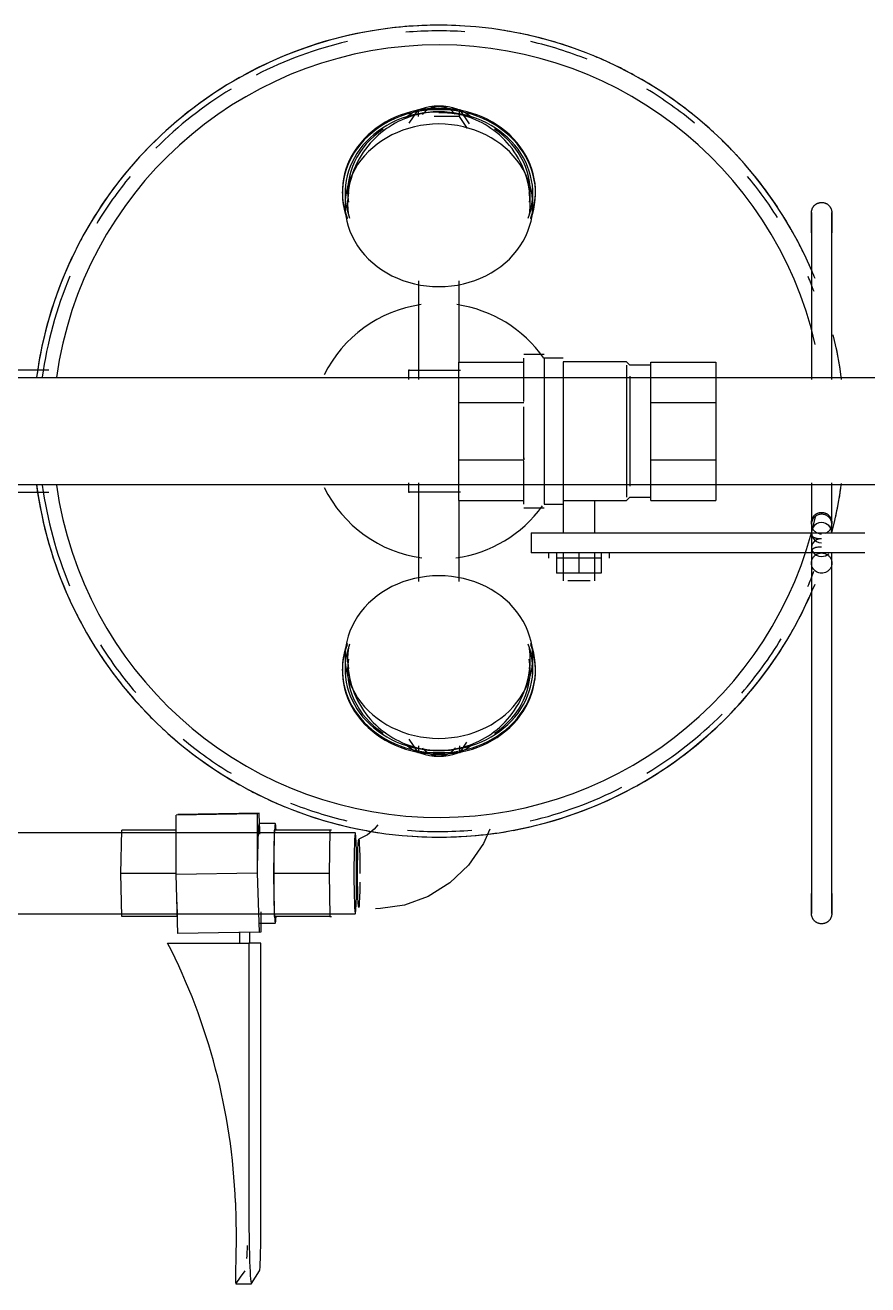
# Model space of a CAD drawing. Extents: x 15208 to 50586, y -518 to 56414.
# Drawn here: x 40045.3 to 40308.9, y 44616.9 to 45010.9 of the extents above; entities that cross this region are included whole.
import ezdxf

# ---------------------------------------------------------------- set-up
doc = ezdxf.new("R2010")
doc.units = 0
doc.layers.add('A-Furniture', color=252, linetype='CONTINUOUS')

msp = doc.modelspace()

# ---------------------------------------------------------------- linework, layer by layer
at = {"layer": 'A-Furniture'}
for p, q in [((40165.51, 44980.2), (40168.35, 44984.46)), ((40168.35, 44984.46), (40181.19, 44984.46)), ((40168.35, 44982.32), (40168.35, 44984.46)), ((40181.19, 44984.46), (40184.18, 44979.98)), ((40181.19, 44982.32), (40181.19, 44984.46)), ((40181.19, 44982.32), (40173.26, 44982.32)), ((40183.66, 44978.61), (40181.19, 44982.32)), ((40144.55, 44958.75), (40144.55, 44958.36)), ((40145.4, 44958.36), (40145.4, 44954.54)), ((40204.14, 44954.54), (40204.14, 44958.36)), ((40204.99, 44958.36), (40204.99, 44958.75)), ((40291.32, 44951.41), (40291.32, 44900.01)), ((40297.67, 44900.01), (40297.67, 44951.41)), ((40291.32, 44945.91), (40291.32, 44900.01)), ((40297.67, 44900.01), (40297.67, 44945.91)), ((40168.42, 44930.9), (40168.42, 44900.01)), ((40181.12, 44905.51), (40181.12, 44930.9)), ((40207.67, 44907.89), (40201.32, 44907.89)), ((40181, 44892.84), (40181, 44905.51)), ((40181, 44905.51), (40201.32, 44905.51)), ((40201.32, 44893.21), (40201.32, 44906.71)), ((40213.64, 44906.74), (40207.67, 44906.74)), ((40207.67, 44906.71), (40207.67, 44883.88)), ((40213.64, 44905.62), (40213.64, 44883.88)), ((40233.45, 44905.6), (40213.64, 44905.6)), ((40234.53, 44904.52), (40233.45, 44905.6)), ((40233.45, 44904.54), (40233.45, 44883.88)), ((40241.07, 44904.52), (40234.53, 44904.52)), ((40241.07, 44892.84), (40241.07, 44905.51)), ((40241.07, 44905.51), (40261.39, 44905.51)), ((40261.39, 44905.51), (40261.39, 44892.84)), ((40052.76, 44902.93), (39975.31, 44902.93)), ((40548.32, 44900.58), (39975.91, 44900.58)), ((40165.24, 44902.96), (40165.24, 44900.01)), ((40165.57, 44902.96), (40165.24, 44902.96)), ((40165.24, 44902.96), (40181.5, 44902.96)), ((40234.53, 44901.08), (40234.53, 44883.88)), ((40181, 44874.92), (40181, 44892.84)), ((40181, 44892.84), (40201.32, 44892.84)), ((40241.07, 44874.92), (40241.07, 44892.84)), ((40241.07, 44892.84), (40261.39, 44892.84)), ((40261.39, 44892.84), (40261.39, 44874.92)), ((40201.32, 44883.88), (40201.32, 44891.55)), ((40201.32, 44875.2), (40201.32, 44883.88)), ((40207.67, 44883.88), (40207.67, 44861.05)), ((40213.64, 44883.88), (40213.64, 44862.14)), ((40233.45, 44883.88), (40233.45, 44863.23)), ((40234.53, 44883.88), (40234.53, 44866.68)), ((40181, 44862.25), (40181, 44874.92)), ((40181, 44874.92), (40201.32, 44874.92)), ((40201.32, 44875.58), (40201.32, 44874.92)), ((40201.32, 44861.05), (40201.32, 44874.56)), ((40241.07, 44862.25), (40241.07, 44874.92)), ((40241.07, 44874.92), (40261.39, 44874.92)), ((40261.39, 44874.92), (40261.39, 44862.25)), ((39975.31, 44864.83), (40052.76, 44864.83)), ((39975.91, 44867.18), (40548.32, 44867.18)), ((40165.24, 44867.75), (40165.24, 44864.85)), ((40181.5, 44864.85), (40165.24, 44864.85)), ((40165.24, 44864.85), (40165.57, 44864.85)), ((40168.42, 44867.75), (40168.42, 44836.86)), ((40291.32, 44867.75), (40291.32, 44847.48)), ((40291.32, 44867.75), (40291.32, 44739.31)), ((40297.67, 44852.13), (40297.67, 44867.75)), ((40297.67, 44852.13), (40297.67, 44867.75)), ((40181, 44862.25), (40201.32, 44862.25)), ((40181.12, 44836.86), (40181.12, 44862.25)), ((40207.67, 44861.02), (40213.64, 44861.02)), ((40213.64, 44862.25), (40213.64, 44852.13)), ((40213.64, 44862.17), (40233.45, 44862.17)), ((40215.09, 44862.25), (40218.58, 44862.25)), ((40218.58, 44862.25), (40222.08, 44862.25)), ((40223.53, 44852.13), (40223.53, 44862.25)), ((40233.45, 44862.17), (40234.53, 44863.24)), ((40234.53, 44863.24), (40241.07, 44863.24)), ((40241.07, 44862.25), (40261.39, 44862.25)), ((40201.32, 44859.88), (40207.67, 44859.88)), ((40291.32, 44854.82), (40291.32, 44852.13)), ((40297.67, 44852.13), (40297.67, 44854.82)), ((40203.62, 44852.13), (40285.56, 44852.13)), ((40203.62, 44852.13), (40203.62, 44845.78)), ((40285.56, 44852.13), (40288.41, 44852.13)), ((40288.41, 44852.13), (40294.54, 44852.13)), ((40291.34, 44852.13), (40294.54, 44852.13)), ((40294.54, 44852.13), (40308.01, 44852.13)), ((40294.54, 44852.13), (40294.54, 44852.13)), ((40308.01, 44852.13), (40308.01, 44852.13)), ((40285.56, 44845.78), (40203.62, 44845.78)), ((40209.06, 44845.78), (40209.06, 44844.2)), ((40211.6, 44845.78), (40211.6, 44839.43)), ((40213.64, 44845.78), (40213.64, 44837.02)), ((40218.58, 44845.78), (40218.58, 44839.43)), ((40223.53, 44837.02), (40223.53, 44845.78)), ((40225.57, 44845.78), (40225.57, 44839.43)), ((40228.11, 44844.2), (40228.11, 44845.78)), ((40288.41, 44845.78), (40285.56, 44845.78)), ((40294.54, 44845.78), (40288.41, 44845.78)), ((40294.54, 44845.78), (40291.34, 44845.78)), ((40308.01, 44845.78), (40294.54, 44845.78)), ((40294.54, 44845.78), (40294.54, 44845.78)), ((40297.67, 44739.31), (40297.67, 44845.78)), ((40308.01, 44845.78), (40308.01, 44845.78)), ((40218.58, 44844.2), (40211.85, 44844.2)), ((40225.32, 44844.2), (40218.58, 44844.2)), ((40291.32, 44842.61), (40291.32, 44733.81)), ((40297.67, 44733.81), (40297.67, 44842.61)), ((40218.58, 44839.43), (40211.6, 44839.43)), ((40218.58, 44837.02), (40215.09, 44837.02)), ((40225.57, 44839.43), (40218.58, 44839.43)), ((40222.08, 44837.02), (40218.58, 44837.02)), ((40145.4, 44813.22), (40145.4, 44809.4)), ((40204.14, 44809.4), (40204.14, 44813.22)), ((40144.55, 44809.4), (40144.55, 44809)), ((40204.99, 44809), (40204.99, 44809.4)), ((40168.35, 44783.29), (40165.51, 44787.56)), ((40168.35, 44785.44), (40168.35, 44783.29)), ((40183.4, 44786.62), (40181.19, 44783.29)), ((40181.19, 44785.44), (40181.19, 44783.29)), ((40181.19, 44783.29), (40168.35, 44783.29)), ((40117.9, 44764.23), (40092.52, 44763.81)), ((40092.52, 44745.18), (40092.52, 44763.81)), ((40118.52, 44764.4), (40093.13, 44763.99)), ((40118.52, 44764.4), (40117.9, 44764.23)), ((40117.9, 44764.23), (40117.9, 44745.59)), ((40118.74, 44757.83), (40118.52, 44764.4)), ((40148.61, 44758.26), (39996.24, 44758.26)), ((40075.28, 44745.56), (40075.54, 44759.05)), ((40092.52, 44759.05), (40075.54, 44759.05)), ((40123.59, 44761.14), (40118.53, 44761.14)), ((40123.08, 44745.56), (40123.33, 44759.05)), ((40140.69, 44759.05), (40123.33, 44759.05)), ((40140.69, 44759.05), (40140.43, 44745.56)), ((40141.2, 44759.05), (40140.69, 44759.05)), ((40075.54, 44732.07), (40075.28, 44745.56)), ((40092.52, 44745.56), (40075.28, 44745.56)), ((40117.9, 44745.59), (40092.52, 44745.18)), ((40093.13, 44726.71), (40092.52, 44745.18)), ((40117.9, 44745.59), (40118.52, 44727.13)), ((40123.33, 44732.07), (40123.08, 44745.56)), ((40140.43, 44745.56), (40123.08, 44745.56)), ((40140.43, 44745.56), (40140.69, 44732.07)), ((40092.8, 44736.59), (40092.89, 44732.07)), ((39996.24, 44732.86), (40148.61, 44732.86)), ((40092.89, 44732.07), (40075.54, 44732.07)), ((40119.13, 44727.3), (40119.13, 44733.49)), ((40140.69, 44732.07), (40123.33, 44732.07)), ((40140.69, 44732.07), (40141.2, 44732.07)), ((40118.52, 44727.13), (40093.13, 44726.71)), ((40112.39, 44727.03), (40112.39, 44723.77)), ((40115.57, 44723.77), (40115.57, 44727.08)), ((40118.52, 44727.13), (40119.13, 44727.3)), ((40118.53, 44729.97), (40123.59, 44729.97)), ((40089.9, 44723.77), (40115.29, 44723.77)), ((40119.07, 44723.77), (40115.29, 44723.77)), ((40115.29, 44723.77), (40115.29, 44642.58)), ((40119.07, 44633.86), (40119.07, 44723.77)), ((40116.17, 44617.22), (40118.67, 44621.18)), ((40111.28, 44617.18), (40116.13, 44617.18))]:
    msp.add_line(p, q, dxfattribs=at)
for points in [[(40291.45, 44934), (40289.67, 44937.98), (40287.42, 44942.53), (40284.98, 44946.99), (40282.37, 44951.34), (40279.59, 44955.59), (40276.64, 44959.73), (40273.52, 44963.74), (40270.25, 44967.62), (40266.82, 44971.38), (40263.25, 44974.99), (40259.54, 44978.45), (40255.69, 44981.77), (40251.71, 44984.92), (40247.61, 44987.92), (40243.39, 44990.75), (40239.06, 44993.41), (40234.63, 44995.89), (40230.1, 44998.2), (40225.49, 45000.32), (40220.79, 45002.25), (40216.02, 45004), (40211.18, 45005.55), (40206.29, 45006.91), (40201.34, 45008.07), (40196.36, 45009.03), (40191.33, 45009.8), (40186.28, 45010.36), (40181.22, 45010.72), (40176.14, 45010.88), (40171.06, 45010.83), (40165.99, 45010.58), (40160.93, 45010.13), (40155.89, 45009.47), (40150.88, 45008.62), (40145.91, 45007.56), (40140.99, 45006.31), (40136.12, 45004.86), (40131.32, 45003.22), (40126.58, 45001.38), (40121.92, 44999.36), (40117.34, 44997.16), (40112.86, 44994.77), (40108.47, 44992.21), (40104.2, 44989.47), (40100.03, 44986.56), (40095.98, 44983.49), (40092.06, 44980.26), (40088.28, 44976.88), (40084.63, 44973.34), (40081.12, 44969.67), (40077.77, 44965.85), (40074.56, 44961.91), (40071.52, 44957.84), (40068.65, 44953.65), (40065.94, 44949.35), (40063.41, 44944.95), (40061.06, 44940.45), (40058.89, 44935.85), (40056.9, 44931.18), (40055.11, 44926.43), (40053.5, 44921.61), (40052.09, 44916.73), (40050.87, 44911.8), (40049.86, 44906.82), (40049.04, 44901.81)], [(40174.77, 44983.7), (40173.78, 44983.68), (40172.79, 44983.63), (40171.8, 44983.54), (40170.81, 44983.42), (40169.83, 44983.26), (40168.84, 44983.07), (40167.86, 44982.85), (40166.88, 44982.59), (40165.91, 44982.29), (40164.94, 44981.95), (40163.97, 44981.58), (40163.02, 44981.17), (40162.07, 44980.72), (40161.13, 44980.23), (40160.2, 44979.7), (40159.28, 44979.13), (40158.37, 44978.52), (40157.48, 44977.87), (40156.6, 44977.18), (40155.74, 44976.45), (40154.91, 44975.67), (40154.09, 44974.85), (40153.3, 44973.99), (40152.54, 44973.08), (40151.81, 44972.14), (40151.11, 44971.15), (40150.45, 44970.13), (40149.82, 44969.06), (40149.24, 44967.96), (40148.7, 44966.83), (40148.2, 44965.66), (40147.76, 44964.46), (40147.37, 44963.23), (40147.03, 44961.98), (40146.74, 44960.71), (40146.52, 44959.42), (40146.35, 44958.12), (40146.24, 44956.81), (40146.2, 44955.49), (40146.21, 44954.34)], [(40169.68, 44982.98), (40169.83, 44983.18), (40170, 44983.37), (40170.17, 44983.56), (40170.35, 44983.74), (40170.53, 44983.91), (40170.72, 44984.08), (40170.92, 44984.24), (40171.13, 44984.39), (40171.34, 44984.53), (40171.56, 44984.66), (40171.78, 44984.78), (40172, 44984.9), (40172.23, 44985), (40172.47, 44985.1), (40172.71, 44985.19), (40172.95, 44985.27), (40173.19, 44985.33), (40173.44, 44985.39), (40173.69, 44985.44), (40173.94, 44985.48), (40174.19, 44985.51), (40174.45, 44985.53), (40174.7, 44985.53), (40174.77, 44985.53)], [(40174.77, 44985.53), (40175.02, 44985.53), (40175.28, 44985.51), (40175.53, 44985.49), (40175.78, 44985.45), (40176.03, 44985.41), (40176.28, 44985.35), (40176.52, 44985.29), (40176.77, 44985.21), (40177.01, 44985.13), (40177.24, 44985.03), (40177.47, 44984.93), (40177.7, 44984.82), (40177.92, 44984.69), (40178.14, 44984.56), (40178.36, 44984.42), (40178.56, 44984.28), (40178.76, 44984.12), (40178.96, 44983.96), (40179.14, 44983.79), (40179.32, 44983.61), (40179.5, 44983.42), (40179.66, 44983.23), (40179.82, 44983.03)], [(40203.33, 44954.34), (40203.34, 44955.66), (40203.29, 44956.98), (40203.17, 44958.29), (40203, 44959.59), (40202.76, 44960.87), (40202.47, 44962.14), (40202.13, 44963.39), (40201.73, 44964.61), (40201.27, 44965.81), (40200.78, 44966.97), (40200.23, 44968.1), (40199.64, 44969.2), (40199.01, 44970.26), (40198.34, 44971.28), (40197.64, 44972.26), (40196.9, 44973.2), (40196.14, 44974.1), (40195.34, 44974.96), (40194.53, 44975.77), (40193.69, 44976.54), (40192.83, 44977.27), (40191.95, 44977.96), (40191.05, 44978.6), (40190.15, 44979.21), (40189.23, 44979.77), (40188.29, 44980.29), (40187.35, 44980.78), (40186.4, 44981.22), (40185.44, 44981.63), (40184.48, 44982), (40183.51, 44982.33), (40182.53, 44982.62), (40181.56, 44982.88), (40180.57, 44983.1), (40179.59, 44983.29), (40178.6, 44983.44), (40177.61, 44983.55), (40176.63, 44983.63), (40175.63, 44983.68), (40174.77, 44983.7)], [(40291.32, 44952.26), (40291.33, 44952.39), (40291.33, 44952.51), (40291.35, 44952.64), (40291.36, 44952.77), (40291.39, 44952.89), (40291.41, 44953.01), (40291.45, 44953.14), (40291.49, 44953.26), (40291.53, 44953.38), (40291.57, 44953.5), (40291.63, 44953.61), (40291.68, 44953.73), (40291.74, 44953.84), (40291.81, 44953.95), (40291.88, 44954.05), (40291.95, 44954.16), (40292.03, 44954.26), (40292.11, 44954.35), (40292.2, 44954.45), (40292.29, 44954.54), (40292.38, 44954.62), (40292.48, 44954.71), (40292.58, 44954.79), (40292.68, 44954.86), (40292.78, 44954.93), (40292.89, 44955), (40293, 44955.06), (40293.12, 44955.12), (40293.23, 44955.17), (40293.35, 44955.22), (40293.47, 44955.26), (40293.59, 44955.3), (40293.71, 44955.33), (40293.83, 44955.36), (40293.96, 44955.39), (40294.08, 44955.41), (40294.21, 44955.42), (40294.34, 44955.43), (40294.46, 44955.43), (40294.5, 44955.43)], [(40294.5, 44955.43), (40294.63, 44955.43), (40294.75, 44955.42), (40294.88, 44955.41), (40295, 44955.39), (40295.13, 44955.37), (40295.25, 44955.34), (40295.38, 44955.31), (40295.5, 44955.27), (40295.62, 44955.23), (40295.74, 44955.18), (40295.85, 44955.13), (40295.97, 44955.08), (40296.08, 44955.01), (40296.19, 44954.95), (40296.29, 44954.88), (40296.4, 44954.81), (40296.5, 44954.73), (40296.59, 44954.65), (40296.69, 44954.56), (40296.78, 44954.47), (40296.86, 44954.38), (40296.95, 44954.28), (40297.03, 44954.18), (40297.1, 44954.08), (40297.17, 44953.97), (40297.24, 44953.87), (40297.3, 44953.76), (40297.36, 44953.64), (40297.41, 44953.53), (40297.46, 44953.41), (40297.5, 44953.29), (40297.54, 44953.17), (40297.57, 44953.05), (40297.6, 44952.92), (40297.63, 44952.8), (40297.65, 44952.67), (40297.66, 44952.55), (40297.67, 44952.42), (40297.67, 44952.29), (40297.67, 44952.26)], [(40291.32, 44945.91), (40291.32, 44946.16), (40291.32, 44946.42), (40291.32, 44946.67), (40291.32, 44946.92), (40291.32, 44947.17), (40291.32, 44947.42), (40291.32, 44947.66), (40291.32, 44947.91), (40291.32, 44948.15), (40291.32, 44948.38), (40291.32, 44948.61), (40291.32, 44948.84), (40291.32, 44949.06), (40291.32, 44949.28), (40291.32, 44949.49), (40291.32, 44949.7), (40291.32, 44949.9), (40291.32, 44950.1), (40291.32, 44950.28), (40291.32, 44950.46), (40291.32, 44950.64), (40291.32, 44950.8), (40291.32, 44950.96), (40291.32, 44951.11), (40291.32, 44951.25), (40291.32, 44951.39), (40291.32, 44951.51), (40291.32, 44951.62), (40291.32, 44951.73), (40291.32, 44951.83), (40291.32, 44951.91), (40291.32, 44951.99), (40291.32, 44952.06), (40291.32, 44952.12), (40291.32, 44952.17), (40291.32, 44952.21), (40291.32, 44952.23), (40291.32, 44952.25), (40291.32, 44952.26)], [(40291.32, 44952.26), (40291.32, 44952.25), (40291.32, 44952.24), (40291.32, 44952.21), (40291.32, 44952.18), (40291.32, 44952.13), (40291.32, 44952.08), (40291.32, 44952.01), (40291.32, 44951.94), (40291.32, 44951.85), (40291.32, 44951.76), (40291.32, 44951.65), (40291.32, 44951.54), (40291.32, 44951.42), (40291.32, 44951.41)], [(40297.67, 44951.41), (40297.67, 44951.53), (40297.67, 44951.64), (40297.67, 44951.75), (40297.67, 44951.84), (40297.67, 44951.93), (40297.67, 44952.01), (40297.67, 44952.07), (40297.67, 44952.13), (40297.67, 44952.17), (40297.67, 44952.21), (40297.67, 44952.24), (40297.67, 44952.25), (40297.67, 44952.26)], [(40297.67, 44952.26), (40297.67, 44952.25), (40297.67, 44952.24), (40297.67, 44952.21), (40297.67, 44952.18), (40297.67, 44952.13), (40297.67, 44952.08), (40297.67, 44952.01), (40297.67, 44951.94), (40297.67, 44951.85), (40297.67, 44951.76), (40297.67, 44951.65), (40297.67, 44951.54), (40297.67, 44951.42), (40297.67, 44951.29), (40297.67, 44951.15), (40297.67, 44951), (40297.67, 44950.85), (40297.67, 44950.68), (40297.67, 44950.51), (40297.67, 44950.33), (40297.67, 44950.15), (40297.67, 44949.96), (40297.67, 44949.76), (40297.67, 44949.55), (40297.67, 44949.34), (40297.67, 44949.12), (40297.67, 44948.9), (40297.67, 44948.68), (40297.67, 44948.45), (40297.67, 44948.21), (40297.67, 44947.97), (40297.67, 44947.73), (40297.67, 44947.49), (40297.67, 44947.24), (40297.67, 44946.99), (40297.67, 44946.74), (40297.67, 44946.49), (40297.67, 44946.23), (40297.67, 44945.98), (40297.67, 44945.91)], [(40300.73, 44900.01), (40300.15, 44904.12), (40299.24, 44909.11), (40298.13, 44914.07)], [(40048.89, 44867.18), (40049.39, 44863.65), (40050.3, 44858.65), (40051.41, 44853.69), (40052.72, 44848.79), (40054.22, 44843.93), (40055.91, 44839.14), (40057.79, 44834.43), (40059.87, 44829.79), (40062.12, 44825.24), (40064.56, 44820.78), (40067.17, 44816.42), (40069.95, 44812.17), (40072.9, 44808.04), (40076.02, 44804.03), (40079.29, 44800.14), (40082.72, 44796.39), (40086.29, 44792.78), (40090, 44789.31), (40093.85, 44786), (40097.83, 44782.84), (40101.93, 44779.85), (40106.15, 44777.02), (40110.48, 44774.36), (40114.91, 44771.87), (40119.44, 44769.57), (40124.05, 44767.45), (40128.75, 44765.51), (40133.52, 44763.77), (40138.36, 44762.21), (40143.25, 44760.86), (40148.2, 44759.69), (40153.18, 44758.73), (40158.21, 44757.97), (40163.25, 44757.41), (40168.32, 44757.05), (40173.4, 44756.89), (40178.48, 44756.94), (40183.55, 44757.19), (40188.61, 44757.64), (40193.65, 44758.29), (40198.66, 44759.15), (40203.62, 44760.2), (40208.55, 44761.46), (40213.42, 44762.91), (40218.22, 44764.55), (40222.96, 44766.38), (40227.62, 44768.4), (40232.2, 44770.61), (40236.68, 44772.99), (40241.06, 44775.56), (40245.34, 44778.3), (40249.51, 44781.2), (40253.56, 44784.27), (40257.48, 44787.5), (40261.26, 44790.89), (40264.91, 44794.42), (40268.42, 44798.1), (40271.77, 44801.91), (40274.97, 44805.86), (40278.01, 44809.93), (40280.89, 44814.11), (40283.59, 44818.41), (40286.13, 44822.82), (40288.48, 44827.32), (40290.65, 44831.91)], [(40297.72, 44852.13), (40298.66, 44855.97), (40299.68, 44860.95), (40300.5, 44865.96)], [(40291.32, 44855.31), (40291.33, 44855.43), (40291.33, 44855.56), (40291.35, 44855.69), (40291.36, 44855.81), (40291.39, 44855.94), (40291.41, 44856.06), (40291.45, 44856.19), (40291.49, 44856.31), (40291.53, 44856.43), (40291.57, 44856.54), (40291.63, 44856.66), (40291.68, 44856.77), (40291.74, 44856.89), (40291.81, 44856.99), (40291.88, 44857.1), (40291.95, 44857.2), (40292.03, 44857.3), (40292.11, 44857.4), (40292.2, 44857.5), (40292.29, 44857.59), (40292.38, 44857.67), (40292.48, 44857.75), (40292.58, 44857.83), (40292.68, 44857.91), (40292.78, 44857.98), (40292.89, 44858.05), (40293, 44858.11), (40293.12, 44858.17), (40293.23, 44858.22), (40293.35, 44858.27), (40293.47, 44858.31), (40293.59, 44858.35), (40293.71, 44858.38), (40293.83, 44858.41), (40293.96, 44858.44), (40294.08, 44858.46), (40294.21, 44858.47), (40294.34, 44858.48), (40294.46, 44858.48), (40294.5, 44858.48)], [(40294.5, 44858.48), (40294.63, 44858.48), (40294.75, 44858.47), (40294.88, 44858.46), (40295, 44858.44), (40295.13, 44858.42), (40295.25, 44858.39), (40295.38, 44858.36), (40295.5, 44858.32), (40295.62, 44858.28), (40295.74, 44858.23), (40295.85, 44858.18), (40295.97, 44858.12), (40296.08, 44858.06), (40296.19, 44858), (40296.29, 44857.93), (40296.4, 44857.85), (40296.5, 44857.78), (40296.59, 44857.69), (40296.69, 44857.61), (40296.78, 44857.52), (40296.86, 44857.43), (40296.95, 44857.33), (40297.03, 44857.23), (40297.1, 44857.13), (40297.17, 44857.02), (40297.24, 44856.92), (40297.3, 44856.8), (40297.36, 44856.69), (40297.41, 44856.58), (40297.46, 44856.46), (40297.5, 44856.34), (40297.54, 44856.22), (40297.57, 44856.1), (40297.6, 44855.97), (40297.63, 44855.85), (40297.65, 44855.72), (40297.66, 44855.6), (40297.67, 44855.47), (40297.67, 44855.34), (40297.67, 44855.31)], [(40291.32, 44855.31), (40291.32, 44855.3), (40291.32, 44855.29), (40291.32, 44855.26), (40291.32, 44855.23), (40291.32, 44855.18), (40291.32, 44855.13), (40291.32, 44855.06), (40291.32, 44854.99), (40291.32, 44854.9), (40291.32, 44854.81), (40291.32, 44854.7), (40291.32, 44854.59), (40291.32, 44854.47), (40291.32, 44854.34), (40291.32, 44854.2), (40291.32, 44854.05), (40291.32, 44853.9), (40291.32, 44853.73), (40291.32, 44853.56), (40291.32, 44853.38), (40291.32, 44853.2), (40291.32, 44853), (40291.32, 44852.8), (40291.32, 44852.6), (40291.32, 44852.39), (40291.32, 44852.17), (40291.32, 44852.13)], [(40291.32, 44854.82), (40291.32, 44854.91), (40291.32, 44854.99), (40291.32, 44855.07), (40291.32, 44855.13), (40291.32, 44855.19), (40291.32, 44855.23), (40291.32, 44855.27), (40291.32, 44855.29), (40291.32, 44855.3)], [(40297.67, 44852.13), (40297.67, 44852.35), (40297.67, 44852.56), (40297.67, 44852.77), (40297.67, 44852.97), (40297.67, 44853.16), (40297.67, 44853.35), (40297.67, 44853.53), (40297.67, 44853.7), (40297.67, 44853.87), (40297.67, 44854.02), (40297.67, 44854.17), (40297.67, 44854.31), (40297.67, 44854.45), (40297.67, 44854.57), (40297.67, 44854.68), (40297.67, 44854.79), (40297.67, 44854.88), (40297.67, 44854.97), (40297.67, 44855.05), (40297.67, 44855.11), (40297.67, 44855.17), (40297.67, 44855.22), (40297.67, 44855.26), (40297.67, 44855.28), (40297.67, 44855.3), (40297.67, 44855.31)], [(40297.67, 44855.31), (40297.67, 44855.3), (40297.67, 44855.29), (40297.67, 44855.26), (40297.67, 44855.23), (40297.67, 44855.18), (40297.67, 44855.13), (40297.67, 44855.06), (40297.67, 44854.99), (40297.67, 44854.9), (40297.67, 44854.82)], [(40291.32, 44845.78), (40291.32, 44845.56), (40291.32, 44845.35), (40291.32, 44845.15), (40291.32, 44844.95), (40291.32, 44844.75), (40291.32, 44844.57), (40291.32, 44844.39), (40291.32, 44844.21), (40291.32, 44844.05), (40291.32, 44843.89), (40291.32, 44843.74), (40291.32, 44843.6), (40291.32, 44843.47), (40291.32, 44843.35), (40291.32, 44843.23), (40291.32, 44843.13), (40291.32, 44843.03), (40291.32, 44842.94), (40291.32, 44842.87), (40291.32, 44842.8), (40291.32, 44842.74), (40291.32, 44842.7), (40291.32, 44842.66), (40291.32, 44842.63), (40291.32, 44842.61), (40291.32, 44842.61)], [(40297.67, 44842.61), (40297.67, 44842.61), (40297.67, 44842.63), (40297.67, 44842.65), (40297.67, 44842.69), (40297.67, 44842.73), (40297.67, 44842.79), (40297.67, 44842.86), (40297.67, 44842.93), (40297.67, 44843.01), (40297.67, 44843.11), (40297.67, 44843.21), (40297.67, 44843.33), (40297.67, 44843.45), (40297.67, 44843.58), (40297.67, 44843.72), (40297.67, 44843.86), (40297.67, 44844.02), (40297.67, 44844.18), (40297.67, 44844.36), (40297.67, 44844.53), (40297.67, 44844.72), (40297.67, 44844.91), (40297.67, 44845.11), (40297.67, 44845.32), (40297.67, 44845.53), (40297.67, 44845.74)], [(40146.21, 44813.42), (40146.2, 44812.1), (40146.25, 44810.78), (40146.37, 44809.47), (40146.54, 44808.17), (40146.78, 44806.88), (40147.07, 44805.62), (40147.41, 44804.37), (40147.81, 44803.15), (40148.26, 44801.95), (40148.76, 44800.79), (40149.31, 44799.65), (40149.9, 44798.56), (40150.53, 44797.5), (40151.2, 44796.48), (40151.9, 44795.5), (40152.64, 44794.56), (40153.4, 44793.66), (40154.2, 44792.8), (40155.01, 44791.99), (40155.85, 44791.22), (40156.71, 44790.49), (40157.59, 44789.8), (40158.48, 44789.16), (40159.39, 44788.55), (40160.31, 44787.99), (40161.25, 44787.46), (40162.19, 44786.98), (40163.14, 44786.54), (40164.1, 44786.13), (40165.06, 44785.76), (40166.03, 44785.43), (40167.01, 44785.14), (40167.98, 44784.88), (40168.97, 44784.66), (40169.95, 44784.47), (40170.94, 44784.32), (40171.92, 44784.21), (40172.91, 44784.12), (40173.9, 44784.08), (40174.77, 44784.06)], [(40174.77, 44784.06), (40175.76, 44784.08), (40176.75, 44784.13), (40177.74, 44784.22), (40178.73, 44784.34), (40179.71, 44784.49), (40180.7, 44784.69), (40181.68, 44784.91), (40182.66, 44785.17), (40183.63, 44785.47), (40184.6, 44785.81), (40185.56, 44786.18), (40186.52, 44786.59), (40187.47, 44787.04), (40188.41, 44787.53), (40189.34, 44788.06), (40190.26, 44788.63), (40191.17, 44789.23), (40192.06, 44789.89), (40192.94, 44790.58), (40193.79, 44791.31), (40194.63, 44792.09), (40195.45, 44792.91), (40196.24, 44793.77), (40197, 44794.67), (40197.73, 44795.62), (40198.43, 44796.61), (40199.09, 44797.63), (40199.72, 44798.69), (40200.3, 44799.8), (40200.84, 44800.93), (40201.33, 44802.1), (40201.78, 44803.3), (40202.17, 44804.52), (40202.51, 44805.78), (40202.79, 44807.05), (40203.02, 44808.34), (40203.19, 44809.64), (40203.3, 44810.95), (40203.34, 44812.27), (40203.33, 44813.42)], [(40174.77, 44782.23), (40174.52, 44782.23), (40174.26, 44782.25), (40174.01, 44782.27), (40173.76, 44782.31), (40173.51, 44782.35), (40173.26, 44782.41), (40173.01, 44782.47), (40172.77, 44782.55), (40172.53, 44782.63), (40172.3, 44782.73), (40172.06, 44782.83), (40171.84, 44782.94), (40171.61, 44783.07), (40171.4, 44783.2), (40171.18, 44783.33), (40170.98, 44783.48), (40170.78, 44783.64), (40170.58, 44783.8), (40170.39, 44783.97), (40170.21, 44784.15), (40170.04, 44784.34), (40169.88, 44784.53), (40169.72, 44784.73)], [(40179.86, 44784.78), (40179.71, 44784.58), (40179.54, 44784.39), (40179.37, 44784.2), (40179.19, 44784.02), (40179.01, 44783.85), (40178.82, 44783.68), (40178.62, 44783.52), (40178.41, 44783.37), (40178.2, 44783.23), (40177.98, 44783.1), (40177.76, 44782.98), (40177.54, 44782.86), (40177.31, 44782.75), (40177.07, 44782.66), (40176.83, 44782.57), (40176.59, 44782.49), (40176.35, 44782.42), (40176.1, 44782.37), (40175.85, 44782.32), (40175.6, 44782.28), (40175.35, 44782.25), (40175.09, 44782.23), (40174.84, 44782.23), (40174.77, 44782.23)], [(40155.64, 44760.79), (40154.55, 44759.42), (40152.43, 44757.62), (40149.69, 44756.23)], [(40190.67, 44759.39), (40188.69, 44754.86), (40184, 44748.14), (40178.14, 44742.56), (40171.37, 44738.34), (40163.97, 44735.63), (40156.52, 44734.54), (40154.95, 44734.5)], [(40149.69, 44734.89), (40149.6, 44735.25), (40149.51, 44736.32), (40149.44, 44738.02), (40149.38, 44740.23), (40149.35, 44742.8), (40149.34, 44745.56), (40149.35, 44748.32), (40149.38, 44750.89), (40149.44, 44753.1), (40149.51, 44754.8), (40149.6, 44755.86), (40149.69, 44756.23)], [(40149.69, 44756.23), (40149.78, 44755.86), (40149.87, 44754.8), (40149.94, 44753.1), (40149.99, 44750.89), (40150.03, 44748.32), (40150.04, 44745.56)], [(40150.03, 44742.8), (40149.99, 44740.23), (40149.94, 44738.02), (40149.87, 44736.32), (40149.78, 44735.25), (40149.69, 44734.89)], [(40291.32, 44732.96), (40291.32, 44732.96), (40291.32, 44732.98), (40291.32, 44733), (40291.32, 44733.04), (40291.32, 44733.08), (40291.32, 44733.14), (40291.32, 44733.2), (40291.32, 44733.28), (40291.32, 44733.36), (40291.32, 44733.46), (40291.32, 44733.56), (40291.32, 44733.67), (40291.32, 44733.8), (40291.32, 44733.93), (40291.32, 44734.07), (40291.32, 44734.21), (40291.32, 44734.37), (40291.32, 44734.53), (40291.32, 44734.7), (40291.32, 44734.88), (40291.32, 44735.07), (40291.32, 44735.26), (40291.32, 44735.46), (40291.32, 44735.66), (40291.32, 44735.88), (40291.32, 44736.09), (40291.32, 44736.31), (40291.32, 44736.54), (40291.32, 44736.77), (40291.32, 44737.01), (40291.32, 44737.24), (40291.32, 44737.49), (40291.32, 44737.73), (40291.32, 44737.98), (40291.32, 44738.23), (40291.32, 44738.48), (40291.32, 44738.73), (40291.32, 44738.98), (40291.32, 44739.24), (40291.32, 44739.31)], [(40297.67, 44739.31), (40297.67, 44739.05), (40297.67, 44738.8), (40297.67, 44738.55), (40297.67, 44738.29), (40297.67, 44738.04), (40297.67, 44737.8), (40297.67, 44737.55), (40297.67, 44737.31), (40297.67, 44737.07), (40297.67, 44736.83), (40297.67, 44736.6), (40297.67, 44736.37), (40297.67, 44736.15), (40297.67, 44735.93), (40297.67, 44735.72), (40297.67, 44735.51), (40297.67, 44735.31), (40297.67, 44735.12), (40297.67, 44734.93), (40297.67, 44734.75), (40297.67, 44734.58), (40297.67, 44734.41), (40297.67, 44734.25), (40297.67, 44734.1), (40297.67, 44733.96), (40297.67, 44733.83), (40297.67, 44733.71), (40297.67, 44733.59), (40297.67, 44733.48), (40297.67, 44733.39), (40297.67, 44733.3), (40297.67, 44733.22), (40297.67, 44733.15), (40297.67, 44733.1), (40297.67, 44733.05), (40297.67, 44733.01), (40297.67, 44732.98), (40297.67, 44732.96), (40297.67, 44732.96)], [(40291.32, 44733.81), (40291.32, 44733.68), (40291.32, 44733.57), (40291.32, 44733.47), (40291.32, 44733.37), (40291.32, 44733.29), (40291.32, 44733.21), (40291.32, 44733.14), (40291.32, 44733.09), (40291.32, 44733.04), (40291.32, 44733), (40291.32, 44732.98), (40291.32, 44732.96), (40291.32, 44732.96)], [(40294.5, 44729.78), (40294.37, 44729.78), (40294.25, 44729.79), (40294.12, 44729.8), (40293.99, 44729.82), (40293.87, 44729.84), (40293.74, 44729.87), (40293.62, 44729.9), (40293.5, 44729.94), (40293.38, 44729.98), (40293.26, 44730.03), (40293.15, 44730.08), (40293.03, 44730.14), (40292.92, 44730.2), (40292.81, 44730.27), (40292.71, 44730.34), (40292.6, 44730.41), (40292.5, 44730.49), (40292.41, 44730.57), (40292.31, 44730.65), (40292.22, 44730.74), (40292.13, 44730.84), (40292.05, 44730.93), (40291.97, 44731.03), (40291.9, 44731.14), (40291.83, 44731.24), (40291.76, 44731.35), (40291.7, 44731.46), (40291.64, 44731.57), (40291.59, 44731.69), (40291.54, 44731.81), (40291.5, 44731.93), (40291.46, 44732.05), (40291.42, 44732.17), (40291.39, 44732.29), (40291.37, 44732.42), (40291.35, 44732.54), (40291.34, 44732.67), (40291.33, 44732.8), (40291.32, 44732.92), (40291.32, 44732.96)], [(40297.67, 44732.96), (40297.67, 44732.83), (40297.66, 44732.7), (40297.65, 44732.58), (40297.63, 44732.45), (40297.61, 44732.33), (40297.58, 44732.2), (40297.55, 44732.08), (40297.51, 44731.96), (40297.47, 44731.84), (40297.42, 44731.72), (40297.37, 44731.6), (40297.32, 44731.49), (40297.25, 44731.38), (40297.19, 44731.27), (40297.12, 44731.16), (40297.05, 44731.06), (40296.97, 44730.96), (40296.89, 44730.86), (40296.8, 44730.77), (40296.71, 44730.68), (40296.62, 44730.59), (40296.52, 44730.51), (40296.42, 44730.43), (40296.32, 44730.36), (40296.21, 44730.28), (40296.11, 44730.22), (40296, 44730.16), (40295.88, 44730.1), (40295.77, 44730.05), (40295.65, 44730), (40295.53, 44729.95), (40295.41, 44729.91), (40295.29, 44729.88), (40295.16, 44729.85), (40295.04, 44729.83), (40294.91, 44729.81), (40294.79, 44729.79), (40294.66, 44729.79), (40294.53, 44729.78), (40294.5, 44729.78)], [(40297.67, 44732.96), (40297.67, 44732.96), (40297.67, 44732.98), (40297.67, 44733), (40297.67, 44733.04), (40297.67, 44733.08), (40297.67, 44733.14), (40297.67, 44733.2), (40297.67, 44733.28), (40297.67, 44733.36), (40297.67, 44733.46), (40297.67, 44733.56), (40297.67, 44733.67), (40297.67, 44733.8), (40297.67, 44733.81)], [(40111.32, 44617.22), (40112.74, 44619.2), (40114.14, 44621.18)]]:
    msp.add_lwpolyline(points, dxfattribs=at)
for radius, start, end in [(127, 87.0116, 96.6367), (127, 100.5179, 118.7096), (127, 97.3003, 99.7569), (125.23, 86.2768, 94.7208), (127, 79.9031, 81.4994), (127, 69.5287, 78.5323), (120.83, 12.9498, 171.9876), (125.23, 103.1918, 117.1767), (125.23, 68.2603, 76.71), (127, 65.1227, 67.6701), (127, 119.4129, 135.236), (127, 61.2904, 64.1779), (127, 51.4755, 60.5871), (125.23, 121.2843, 135.0244), (125.23, 50.3016, 58.7157), (127, 47.1211, 49.826), (127, 43.5355, 46.1093), (127, 136.0366, 150.7998), (127, 33.5227, 42.9529), (125.23, 140.4663, 148.7377), (125.23, 32.2631, 39.5337), (127, 29.2579, 31.7719), (127, 151.4104, 153.9852), (127, 25.9144, 28.1882), (127, 154.5809, 172.3742), (127, 22.0901, 24.5559), (125.23, 157.1983, 172.2673), (125.23, 20.4394, 22.7125), (39.97, 98.0246, 153.8719), (39.97, 34.8932, 81.9754), (127, 7.3988, 11.8601), (127, 187.6598, 204.5559), (125.23, 187.768, 202.7125), (120.83, 188.0511, 347.3235), (39.97, 206.1281, 262.3574), (127, 347.8266, 352.6012), (39.97, 277.643, 324.1714), (125.23, 337.1983, 339.5317), (127, 334.8745, 337.8874), (127, 205.9144, 208.1882), (127, 331.4104, 333.9852), (127, 209.2579, 211.7719), (127, 316.0366, 330.7998), (125.23, 212.2631, 220.7535), (125.23, 319.1421, 328.7377), (127, 213.6696, 222.9529), (127, 223.5355, 226.1093), (127, 299.4129, 315.236), (125.23, 301.2843, 315.0244), (127, 227.1211, 229.826), (125.23, 230.3016, 238.7157), (127, 231.4755, 240.5871), (127, 241.2904, 244.1779), (127, 280.5179, 298.7096), (125.23, 283.1918, 297.1767), (127, 245.1227, 247.6701), (125.23, 248.2603, 256.71), (127, 249.5287, 258.5323), (127, 259.1276, 261.4994), (125.23, 265.5017, 274.7208), (127, 277.3003, 279.7569), (127, 265.5167, 276.6367)]:
    msp.add_arc((40174.77, 44883.88), radius, start, end, dxfattribs=at)
for centre, major_axis, ratio, start_param, end_param in [((40174.77, 44958.75), (30.22, 0), 0.866025, 1.570796, 3.455752), ((40174.77, 44958.36), (30.22, 0), 0.866025, 1.570796, 3.455752), ((40174.77, 44958.36), (29.37, 0), 0.866025, 1.570796, 3.455752), ((40174.77, 44972.7), (14.88, 0), 0.866025, 1.570796, 2.356194), ((40174.77, 44972.7), (14.88, 0), 0.866025, 0.785398, 1.570796), ((40174.77, 44958.75), (30.22, 0), 0.866025, 5.969026, 7.853982), ((40174.77, 44958.36), (30.22, 0), 0.866025, 5.969026, 7.853982), ((40174.77, 44958.36), (29.37, 0), 0.866025, 5.969026, 7.853982), ((40174.77, 44958.75), (28.57, 0), 0.866025, 1.379606, 1.570796), ((40174.77, 44958.75), (28.57, 0), 0.866025, 1.207661, 1.355019), ((40174.77, 44954.54), (29.37, 0), 0.866025, 1.570796, 4.712389), ((40174.77, 44954.54), (29.37, 0), 0.866025, 4.712389, 7.853982), ((40174.77, 44958.75), (28.57, 0), 0.866025, 2.227357, 3.272962), ((40174.77, 44958.75), (28.57, 0), 0.866025, 6.151816, 7.197421), ((40174.77, 44954.94), (28.57, 0), 0.866025, 2.997022, 3.286163), ((40174.77, 44954.94), (28.57, 0), 0.866025, 3.025443, 3.286009), ((40174.77, 44954.94), (28.57, 0), 0.866025, 6.138615, 6.427755), ((40174.77, 44954.94), (28.57, 0), 0.866025, 6.138769, 6.399335), ((40294.5, 44852.13), (3.18, 0), 0.987593, 1.570796, 4.712389), ((40294.5, 44852.13), (3.18, 0), 0.987593, 0, 1.570796), ((40294.5, 44847.48), (3.18, 0), 0.866025, 1.570796, 4.712389), ((40294.5, 44847.48), (3.18, 0), 0.866025, 4.712389, 5.497787), ((40174.77, 44813.22), (29.37, 0), 0.866025, 1.570796, 4.712389), ((40174.77, 44813.22), (29.37, 0), 0.866025, 4.712389, 7.853982), ((40174.77, 44809.4), (30.22, 0), 0.866025, 2.827433, 4.712389), ((40174.77, 44809), (30.22, 0), 0.866025, 2.827433, 4.712389), ((40174.77, 44809.4), (29.37, 0), 0.866025, 2.827433, 4.712389), ((40174.77, 44809.4), (30.22, 0), 0.866025, 4.712389, 6.597345), ((40174.77, 44809.4), (29.37, 0), 0.866025, 4.712389, 6.597345), ((40174.77, 44809), (30.22, 0), 0.866025, 4.712389, 6.597345), ((40174.77, 44812.82), (28.57, 0), 0.866025, 2.984925, 3.272033), ((40174.77, 44812.82), (28.57, 0), 0.866025, 3.010223, 3.272962), ((40174.77, 44812.82), (28.57, 0), 0.866025, 6.152745, 6.439853), ((40174.77, 44812.82), (28.57, 0), 0.866025, 6.151816, 6.414555), ((40174.77, 44809), (28.57, 0), 0.866025, 2.997022, 4.055828), ((40174.77, 44809), (28.57, 0), 0.866025, 5.36895, 6.427755), ((40174.77, 44795.06), (14.88, 0), 0.866025, 3.926991, 4.712389), ((40174.77, 44795.06), (14.88, 0), 0.866025, 4.712389, 5.497787), ((40118.53, 44745.56), (0, -15.59), 0.033033, 3.141593, 4.45059), ((40118.53, 44745.56), (0, 15.59), 0.033033, 5.759587, 6.283185), ((40123.59, 44745.56), (0, 15.59), 0.033033, 0, 3.141593), ((40123.59, 44745.56), (0, -15.59), 0.033033, 2.617994, 3.141593), ((40148.61, 44745.56), (0, -12.7), 0.033033, 3.141593, 6.283185), ((40148.61, 44745.56), (0, -12.7), 0.033033, 0, 3.141593), ((40123.59, 44745.56), (0, -15.59), 0.033033, 0, 0.523599), ((39916.57, 44635.07), (0, -194.79), 0.999454, 1.609371, 2.043546), ((40116.13, 44642.58), (0, -25.4), 0.033033, 4.712389, 6.335545), ((40118.65, 44633.86), (0, -12.7), 0.033033, 0.05236, 1.570796)]:
    msp.add_ellipse(centre, major_axis=major_axis, ratio=ratio, start_param=start_param, end_param=end_param, dxfattribs=at)
for points in [[(40294.5, 44857.9), (40294.13, 44857.9), (40293.39, 44857.77), (40292.41, 44857.22), (40291.69, 44856.38), (40291.31, 44855.36), (40291.31, 44854.27), (40291.69, 44853.25), (40292.41, 44852.42), (40293.39, 44851.88), (40294.13, 44851.75), (40294.5, 44851.75)], [(40295.59, 44851.94), (40295.94, 44852.06), (40296.59, 44852.42), (40297.3, 44853.25), (40297.69, 44854.27), (40297.69, 44855.35), (40297.31, 44856.38), (40296.59, 44857.22), (40295.61, 44857.77), (40294.87, 44857.9), (40294.5, 44857.9)], [(40114.66, 44625.12), (40114.76, 44626.29), (40114.85, 44627.66), (40114.91, 44629.15)]]:
    msp.add_open_spline(points, degree=3, dxfattribs=at)
for points, knots in [([(40291.34, 44852.13), (40291.3, 44852.13), (40291.33, 44852.13), (40291.48, 44852.13), (40291.61, 44852.13), (40291.8, 44852.13), (40292.06, 44852.13), (40292.42, 44852.13), (40292.95, 44852.13), (40293.7, 44852.13), (40294.23, 44852.13), (40294.5, 44852.13)], [-1, -1, -1, -1, -0.785714, -0.732143, -0.678571, -0.571429, -0.5, -0.428571, -0.285714, -0.142857, 0, 0, 0, 0]), ([(40294.5, 44850.2), (40294.26, 44850.19), (40293.8, 44850.2), (40293.24, 44850.25), (40292.88, 44850.32), (40292.69, 44850.37), (40292.55, 44850.41), (40292.41, 44850.45), (40292.28, 44850.5), (40292.16, 44850.56), (40292.05, 44850.62), (40291.94, 44850.7), (40291.84, 44850.78), (40291.75, 44850.86), (40291.67, 44850.96), (40291.6, 44851.08), (40291.53, 44851.2), (40291.48, 44851.33), (40291.44, 44851.47), (40291.4, 44851.62), (40291.37, 44851.84), (40291.35, 44852.01), (40291.34, 44852.13)], [-1, -1, -1, -1, -0.857143, -0.714286, -0.642857, -0.607143, -0.571429, -0.535714, -0.5, -0.464286, -0.428571, -0.392857, -0.357143, -0.321429, -0.285714, -0.25, -0.214286, -0.178571, -0.142857, -0.107143, -0.071429, 0, 0, 0, 0]), ([(40294.5, 44839.43), (40293.94, 44839.43), (40293.11, 44839.66), (40292.23, 44840.34), (40291.72, 44841), (40291.4, 44841.78), (40291.29, 44842.61), (40291.4, 44843.44), (40291.72, 44844.21), (40292.23, 44844.88), (40292.89, 44845.39), (40293.67, 44845.71), (40294.22, 44845.78), (40294.5, 44845.78)], [0, 0, 0, 0, 0.166667, 0.25, 0.333333, 0.416667, 0.5, 0.583333, 0.666667, 0.75, 0.833333, 0.916667, 1, 1, 1, 1]), ([(40294.5, 44845.78), (40294.09, 44845.78), (40293.5, 44845.78), (40292.79, 44845.78), (40292.27, 44845.78), (40291.82, 44845.78), (40291.48, 44845.78), (40291.32, 44845.78), (40291.32, 44845.78), (40291.34, 44845.78)], [-1, -1, -1, -1, -0.785714, -0.678571, -0.571429, -0.428571, -0.285714, -0.142857, 0, 0, 0, 0]), ([(40291.34, 44845.78), (40291.35, 44845.9), (40291.37, 44846.08), (40291.4, 44846.29), (40291.44, 44846.44), (40291.48, 44846.58), (40291.53, 44846.72), (40291.6, 44846.84), (40291.67, 44846.95), (40291.75, 44847.05), (40291.84, 44847.14), (40291.94, 44847.22), (40292.05, 44847.29), (40292.16, 44847.36), (40292.28, 44847.41), (40292.41, 44847.46), (40292.55, 44847.51), (40292.69, 44847.55), (40292.88, 44847.6), (40293.24, 44847.66), (40293.8, 44847.72), (40294.26, 44847.72), (40294.5, 44847.71)], [-1, -1, -1, -1, -0.928571, -0.892857, -0.857143, -0.821429, -0.785714, -0.75, -0.714286, -0.678571, -0.642857, -0.607143, -0.571429, -0.535714, -0.5, -0.464286, -0.428571, -0.392857, -0.357143, -0.285714, -0.142857, 0, 0, 0, 0]), ([(40294.5, 44845.78), (40295.05, 44845.78), (40295.88, 44845.56), (40296.77, 44844.88), (40297.28, 44844.21), (40297.6, 44843.44), (40297.71, 44842.61), (40297.6, 44841.78), (40297.28, 44841), (40296.77, 44840.34), (40296.1, 44839.83), (40295.33, 44839.51), (40294.78, 44839.43), (40294.5, 44839.43)], [0, 0, 0, 0, 0.166667, 0.25, 0.333333, 0.416667, 0.5, 0.583333, 0.666667, 0.75, 0.833333, 0.916667, 1, 1, 1, 1]), ([(40111.11, 44642.58), (40111.21, 44639.83), (40111.34, 44634.33), (40111.29, 44628.17), (40111.21, 44624.07), (40111.13, 44620.61), (40111.09, 44617.68), (40111.23, 44617.07), (40111.32, 44617.22)], [0, 0, 0, 0, 0.2, 0.4, 0.5, 0.6, 0.8, 1, 1, 1, 1])]:
    msp.add_open_spline(points, degree=3, knots=knots, dxfattribs=at)

doc.saveas('drawing.dxf')
